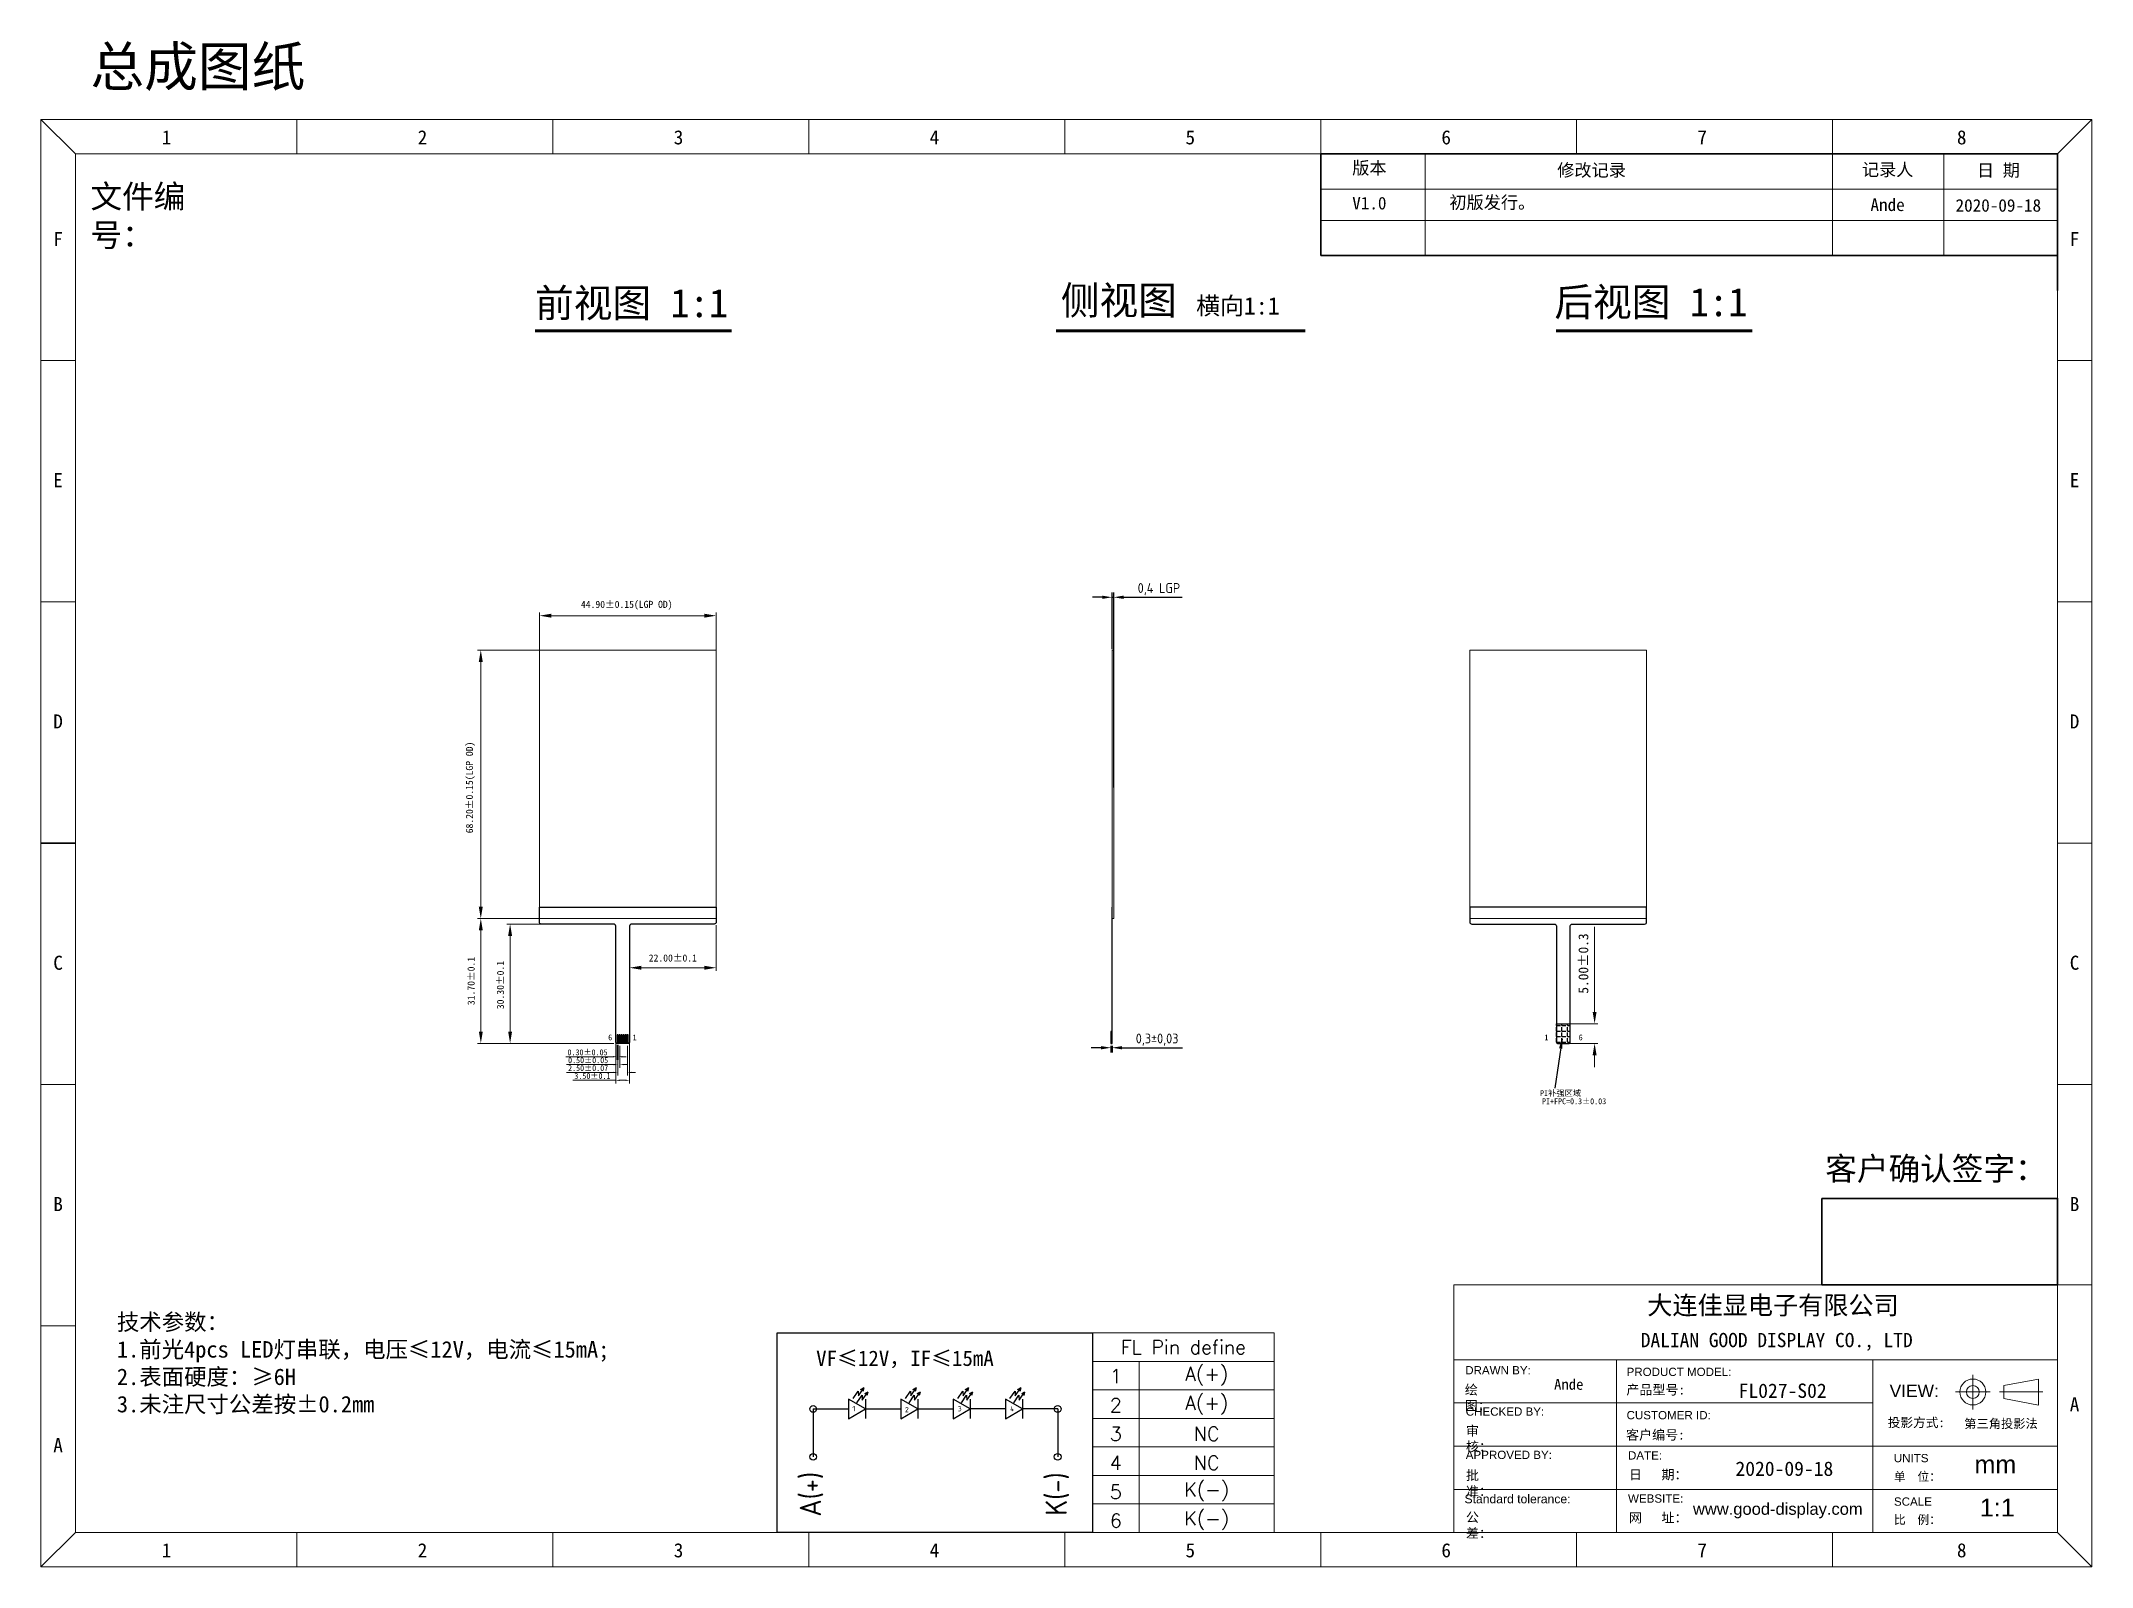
# Model space of a CAD drawing. Header units: millimetres. Extents: x 245 to 11863, y -5369 to 598.
# Drawn here: x 11342 to 11863, y -5369 to -4981 of the extents above; entities outside this region: 3.
import ezdxf
from ezdxf.enums import TextEntityAlignment as Align

# ---------------------------------------------------------------- set-up
doc = ezdxf.new("R2010")
doc.units = ezdxf.units.MM
for name, color, linetype, lineweight in [('1', 7, 'Continuous', 9), ('LG', 4, 'Continuous', 5), ('Sundenal', 4, 'Continuous', 20), ('文字', 2, 'Continuous', 20)]:
    doc.layers.add(name, color=color, linetype=linetype, lineweight=lineweight)
for name, color, linetype in [('COVERLENS', 2, 'Continuous'), ('DIM', 7, 'Continuous'), ('FPC', 5, 'Continuous'), ('SENSOR', 3, 'Continuous')]:
    doc.layers.add(name, color=color, linetype=linetype)
doc.styles.add('_txtstyle_1.50_0_0', font='simsun.ttc', dxfattribs={"height": 1.5})
doc.styles.get("Standard").update_dxf_attribs({"font": 'isocp2.shx', "bigfont": 'extfont2.shx'})
doc.styles.add('STYLE1', font='arial.ttf')
doc.styles.add('YW-RD', font='romans.shx', dxfattribs={"bigfont": 'chineset.shx'})
doc.styles.add('宋体', font='')
doc.styles.get('宋体').set_extended_font_data('SimSun')
doc.dimstyles.new('ISO-25', dxfattribs={"dimtxt": 2.5, "dimasz": 2.5, "dimexe": 1.25, "dimexo": 0.625, "dimtad": 1, "dimdec": 1, "dimtxsty": 'Standard', "dimcen": 2.5, "dimadec": 0, "dimazin": 0, "dimtfac": 1, "dimtdec": 1, "dimtmove": 0, "dimatfit": 3, "dimfxl": 1, "dimarcsym": 0})
doc.dimstyles.new('Sundenal$0', dxfattribs={"dimtxt": 6, "dimasz": 3, "dimexe": 0.8, "dimexo": 0.8, "dimgap": 0.2, "dimtad": 1, "dimzin": 1, "dimdsep": 46, "dimtxsty": '宋体', "dimcen": 2.5, "dimadec": 0, "dimazin": 0, "dimtfac": 1, "dimtofl": 0, "dimtmove": 0, "dimatfit": 3, "dimfxl": 0.8, "dimtolj": 1, "dimlwd": 13, "dimlwe": 13, "dimarcsym": 0})

# ---------------------------------------------------------------- blocks, each defined once
blk = doc.blocks.new('sundenal')
at = {"layer": 'Sundenal', "color": 4}
for p, q in [((-856.5, 786.5), (-856.5, 805.7)), ((-429.2, 786.5), (-429.2, 805.7))]:
    blk.add_line(p, q, dxfattribs=at)
at = {"layer": 'Sundenal', "color": 4, "lineweight": 30}
blk.add_line((-1122.2, 402.8), (-1141.4, 402.8), dxfattribs=at)
at = {"layer": 'Sundenal', "ltscale": 0.2}
blk.add_line((-19.2, 19.2), (0, 0), dxfattribs=at)
at = {"layer": 'Sundenal', "color": 4}
for points in [[(-1122.2, 786.5), (-1141.4, 805.7)], [(-999, 805.7), (-999, 786.5)], [(-714.1, 805.7), (-714.1, 786.5)], [(-571.7, 805.7), (-571.7, 786.5)], [(-286.8, 805.7), (-286.8, 786.5)], [(-144.4, 805.7), (-144.4, 786.5)], [(-19.2, 786.5), (0, 805.7)], [(-1141.4, 671.4), (-1122.2, 671.4)], [(-19.2, 671.4), (0, 671.4)], [(-1141.4, 537.1), (-1122.2, 537.1)], [(-19.2, 537.1), (0, 537.1)], [(-19.2, 402.8), (0, 402.8)], [(-1141.4, 268.6), (-1122.2, 268.6)], [(-19.2, 268.6), (0, 268.6)], [(-19.2, 157), (0, 157)], [(-1141.4, 134.3), (-1122.2, 134.3)], [(-19.2, 115.3), (-202.5, 115.3), (-355.2, 115.3)], [(-264.7, 115.3), (-264.7, 19.2)], [(-355.2, 91.3), (-202.5, 91.3), (-122, 91.3)], [(-19.2, 43.2), (-202.5, 43.2), (-355.2, 43.2)], [(-1122.2, 19.2), (-1141.4, 0)], [(-999, 19.2), (-999, 0)], [(-856.5, 19.2), (-856.5, 0)], [(-714.1, 19.2), (-714.1, 0)], [(-571.7, 19.2), (-571.7, 0)], [(-429.2, 19.2), (-429.2, 0)], [(-286.8, 19.2), (-286.8, 0)], [(-144.4, 19.2), (-144.4, 0)]]:
    blk.add_lwpolyline(points, dxfattribs=at)
blk.add_lwpolyline([(-1141.4, 0), (0, 0), (0, 805.7), (-1141.4, 805.7)], close=True, dxfattribs=at)
at = {"layer": 'Sundenal', "ltscale": 0.2}
for points in [[(-19.2, 786.5), (-1122.2, 786.5), (-1122.2, 19.2), (-19.2, 19.2)], [(-19.2, 157), (-355.2, 157), (-355.2, 19.2), (-19.2, 19.2)]]:
    blk.add_lwpolyline(points, close=True, dxfattribs=at)
at = {"layer": 'Sundenal', "color": 4, "ltscale": 0.5}
for points in [[(-122, 115.3), (-122, 43.2), (-122, 19.2)], [(-66.3, 87.7), (-66.3, 107)], [(-75.9, 97.4), (-56.7, 97.4)], [(-27.4, 97.4), (-51.4, 97.4)], [(-355.2, 67.3), (-202.5, 67.3), (-91.9, 67.3), (-19.2, 67.3)]]:
    blk.add_lwpolyline(points, dxfattribs=at)
blk.add_lwpolyline([(-29.8, 104.6), (-29.8, 90.1), (-49, 93.7), (-49, 101)], close=True, dxfattribs=at)
for radius in [7.21, 3.61]:
    blk.add_circle((-66.3, 97.4), radius, dxfattribs=at)
at = {"layer": 'Sundenal', "color": 4, "style": '宋体'}
for s, p in [('1', (-1071.5, 795.7)), ('2', (-929.1, 795.7)), ('3', (-786.6, 795.7)), ('4', (-644.2, 795.7)), ('5', (-501.8, 795.7)), ('6', (-359.4, 795.7)), ('7', (-216.9, 795.7)), ('8', (-72.5, 795.7)), ('F', (-1131.9, 739.1)), ('F', (-9.7, 739.1)), ('E', (-1131.9, 604.9)), ('E', (-9.7, 604.9)), ('D', (-1131.9, 470.6)), ('D', (-9.7, 470.6)), ('C', (-1131.9, 336.3)), ('C', (-9.7, 336.3)), ('B', (-1131.9, 202)), ('B', (-9.7, 202)), ('A', (-9.7, 90.5)), ('A', (-1131.9, 67.8)), ('1', (-1071.5, 9.3)), ('2', (-929.1, 9.3)), ('3', (-786.6, 9.3)), ('4', (-644.2, 9.3)), ('5', (-501.8, 9.3)), ('6', (-359.4, 9.3)), ('7', (-216.9, 9.3)), ('8', (-72.5, 9.3))]:
    blk.add_text(s, height=7.85, dxfattribs=at).set_placement(p, align=Align.MIDDLE_CENTER)
at = {"layer": 'Sundenal', "color": 4}
for s, height, style, p in [('DALIAN GOOD DISPLAY CO., LTD', 7.945, '宋体', (-251.1, 126.3)), ('PRODUCT MODEL:', 4.61, 'STYLE1', (-259, 108.6)), ('CHECKED BY:', 4.61, 'STYLE1', (-348.5, 86.5)), ('CUSTOMER ID:', 4.61, 'STYLE1', (-259, 84.5)), ('APPROVED BY:', 4.61, 'STYLE1', (-348.5, 62.4))]:
    blk.add_text(s, height=height, dxfattribs=dict(at, style=style)).set_placement(p, align=Align.MIDDLE_LEFT)
at = {"layer": 'Sundenal', "color": 4, "ltscale": 0.5, "style": 'STYLE1'}
for s, height, p in [('DRAWN BY:', 4.61, (-348.8, 109.5)), ('VIEW:', 6.91, (-112.6, 98))]:
    blk.add_text(s, height=height, dxfattribs=at).set_placement(p, align=Align.MIDDLE_LEFT)
at = {"layer": 'Sundenal', "color": 4, "style": 'STYLE1'}
for s, p in [('DATE:', (-258.2, 59.8)), ('WEBSITE:', (-258.2, 35.8))]:
    blk.add_text(s, height=4.61, dxfattribs=at).set_placement(p)
at = {"layer": 'Sundenal', "color": 4, "ltscale": 0.5, "style": 'STYLE1'}
for s, p in [('UNITS', (-110.3, 58.3)), ('SCALE', (-110.2, 34.1))]:
    blk.add_text(s, height=4.61, dxfattribs=at).set_placement(p)
at = {"layer": 'Sundenal', "color": 4, "attachment_point": 1}
for s, insert, char_height, width, style in [('大连佳显电子有限公司', (-247.5, 150.8), 10.26, 178.739, '宋体'), ('{\\fSimSun|b0|i0|c134|p54;产品型号:}', (-259.1, 101.3), 5.314, 36.723, 'STYLE1'), ('{\\fSimSun|b0|i0|c134|p54;客户编号:}', (-259.3, 76.2), 5.314, 34.416, 'STYLE1'), ('{\\fSimSun|b0|i0|c134|p54;日   期：}', (-257.7, 54.1), 5.314, 35.853, 'STYLE1'), ('{\\fArial|b0|i0|c0|p34;Standard tolerance: }', (-349.2, 40.3), 4.84, 61.068, 'STYLE1'), ('{\\fSimSun|b0|i0|c134|p54;网   址：}', (-257.7, 30.1), 5.314, 35.853, 'STYLE1')]:
    blk.add_mtext(s, dxfattribs=dict(at, insert=insert, char_height=char_height, width=width, style=style))
at = {"layer": 'Sundenal', "color": 4, "ltscale": 0.5, "attachment_point": 1, "style": 'STYLE1'}
for s, insert, char_height, width in [('{\\fSimSun|b0|i0|c134|p54;绘   图：}', (-349, 101.3), 5.314, 29.675), ('{\\fNSimSun|b0|i0|c134|p49;投影方式:}', (-113.7, 83), 5.178, 35.331), ('{\\fSimSun|b0|i0|c134|p54;审   核：}', (-348.4, 78.5), 5.314, 30.373), ('{\\fArial|b0|i0|c0|p32;mm}', (-65.4, 62.1), 10, 23.139), ('{\\fSimSun|b0|i0|c134|p54;批   准：}', (-348.4, 53.7), 5.314, 30.375), ('{\\fNSimSun|b0|i0|c134|p49;单  位：}', (-110.2, 52.7), 4.794, 26.422), ('1:1', (-62.4, 38.1), 10, 19.29), ('{\\fSimSun|b0|i0|c134|p54;公    差：  }', (-348.4, 30.3), 5.314, 34.087), ('{\\fNSimSun|b0|i0|c134|p49;比  例：}', (-110.2, 28.7), 4.794, 25.483)]:
    blk.add_mtext(s, dxfattribs=dict(at, insert=insert, char_height=char_height, width=width))
at = {"layer": 'Sundenal', "color": 4, "lineweight": 30, "insert": (-71.1, 82.3), "char_height": 5, "width": 45.19, "attachment_point": 1, "style": '宋体'}
blk.add_mtext('第三角投影法', dxfattribs=at)
blk = doc.blocks.new('*D4')
at = {"layer": 'Defpoints', "color": 0, "transparency": 16777216}
for p in [(11513.57, -5127.31), (11468.67, -5138.06), (11513.57, -5136.84)]:
    blk.add_point(p, dxfattribs=at)
at = {"layer": 'DIM', "color": 0, "lineweight": 13, "transparency": 16777216}
for p, q in [((11468.67, -5137.26), (11468.67, -5126.51)), ((11471.67, -5127.31), (11510.57, -5127.31)), ((11513.57, -5136.04), (11513.57, -5126.51))]:
    blk.add_line(p, q, dxfattribs=at)
at = {"layer": 'DIM', "color": 0, "transparency": 16777216}
for points in [[(11471.67, -5126.81), (11471.67, -5127.81), (11468.67, -5127.31)], [(11510.57, -5126.81), (11510.57, -5127.81), (11513.57, -5127.31)]]:
    blk.add_solid(points, dxfattribs=at)
at = {"layer": 'DIM', "color": 0, "lineweight": 30, "transparency": 16777216, "insert": (11490.86, -5124.67), "char_height": 3, "attachment_point": 5, "style": '宋体'}
blk.add_mtext('\\A1;{\\H0.6x;44.90±0.15(LGP OD)}', dxfattribs=at)
blk = doc.blocks.new('*D16')
at = {"layer": 'Defpoints', "color": 0, "transparency": 16777216}
for p in [(11453.79, -5136.04), (11469.35, -5136.04), (11470.28, -5204.24)]:
    blk.add_point(p, dxfattribs=at)
at = {"layer": 'DIM', "color": 0, "lineweight": 13, "transparency": 16777216}
for p, q in [((11468.55, -5136.04), (11452.99, -5136.04)), ((11453.79, -5201.24), (11453.79, -5139.04)), ((11469.48, -5204.24), (11452.99, -5204.24))]:
    blk.add_line(p, q, dxfattribs=at)
at = {"layer": 'DIM', "color": 0, "transparency": 16777216}
for points in [[(11453.29, -5139.04), (11454.29, -5139.04), (11453.79, -5136.04)], [(11453.29, -5201.24), (11454.29, -5201.24), (11453.79, -5204.24)]]:
    blk.add_solid(points, dxfattribs=at)
at = {"layer": 'DIM', "color": 0, "lineweight": 30, "transparency": 16777216, "insert": (11451.15, -5170.94), "char_height": 3, "attachment_point": 5, "rotation": 90, "style": '宋体'}
blk.add_mtext('\\A1;{\\H0.6x;68.20±0.15(LGP OD)}', dxfattribs=at)
blk = doc.blocks.new('*D22')
at = {"layer": 'Defpoints', "color": 0, "ltscale": 0.2, "transparency": 16777216}
for p in [(11614.53, -5122.63), (11614.13, -5136.42), (11614.53, -5171.6)]:
    blk.add_point(p, dxfattribs=at)
at = {"layer": 'DIM', "color": 0, "lineweight": -2, "ltscale": 0.2, "transparency": 16777216}
for p, q in [((11611.63, -5122.63), (11609.13, -5122.63)), ((11614.13, -5135.79), (11614.13, -5121.38)), ((11614.13, -5122.63), (11614.53, -5122.63)), ((11614.53, -5170.98), (11614.53, -5121.38)), ((11617.03, -5122.63), (11631.95, -5122.63))]:
    blk.add_line(p, q, dxfattribs=at)
at = {"layer": 'DIM', "color": 0, "ltscale": 0.2, "transparency": 16777216}
for points in [[(11611.63, -5122.22), (11611.63, -5123.05), (11614.13, -5122.63)], [(11617.03, -5122.22), (11617.03, -5123.05), (11614.53, -5122.63)]]:
    blk.add_solid(points, dxfattribs=at)
at = {"layer": 'DIM', "color": 0, "ltscale": 0.2, "transparency": 16777216, "insert": (11626.02, -5120.57), "char_height": 2.5, "attachment_point": 5}
blk.add_mtext('0,4{\\Fisocp2,extfont2|c134; LGP}', dxfattribs=at)
blk = doc.blocks.new('*D25')
at = {"layer": 'Defpoints', "color": 0, "transparency": 16777216}
for p in [(11488.07, -5234.51), (11491.57, -5234.51), (11488.07, -5245.32)]:
    blk.add_point(p, dxfattribs=at)
at = {"layer": 'DIM', "color": 0, "lineweight": 13, "transparency": 16777216}
for p, q in [((11488.07, -5235.31), (11488.07, -5246.12)), ((11491.57, -5235.31), (11491.57, -5246.12))]:
    blk.add_line(p, q, dxfattribs=at)
at = {"layer": 'DIM', "color": 0, "lineweight": 18, "transparency": 16777216}
for p, q in [((11488.07, -5245.32), (11477.21, -5245.32)), ((11490.57, -5245.32), (11489.07, -5245.32))]:
    blk.add_line(p, q, dxfattribs=at)
at = {"layer": 'DIM', "color": 0, "transparency": 16777216}
for points in [[(11489.07, -5245.16), (11489.07, -5245.49), (11488.07, -5245.32)], [(11490.57, -5245.16), (11490.57, -5245.49), (11491.57, -5245.32)]]:
    blk.add_solid(points, dxfattribs=at)
at = {"layer": 'DIM', "color": 0, "lineweight": 30, "transparency": 16777216, "insert": (11482.14, -5244.22), "char_height": 1.5, "attachment_point": 5, "style": '宋体'}
blk.add_mtext('\\A1;3.50±0.1', dxfattribs=at)
blk = doc.blocks.new('*D26')
at = {"layer": 'Defpoints', "color": 0, "transparency": 16777216}
for p in [(11488.57, -5235.74), (11491.07, -5235.74), (11488.57, -5243.32)]:
    blk.add_point(p, dxfattribs=at)
at = {"layer": 'DIM', "color": 0, "lineweight": 13, "transparency": 16777216}
for p, q in [((11488.57, -5236.54), (11488.57, -5244.12)), ((11491.07, -5236.54), (11491.07, -5244.12))]:
    blk.add_line(p, q, dxfattribs=at)
at = {"layer": 'DIM', "color": 0, "lineweight": 18, "transparency": 16777216}
for p, q in [((11487.57, -5243.32), (11475.54, -5243.32)), ((11492.07, -5243.32), (11493.07, -5243.32))]:
    blk.add_line(p, q, dxfattribs=at)
at = {"layer": 'DIM', "color": 0, "transparency": 16777216}
for points in [[(11487.57, -5243.16), (11487.57, -5243.49), (11488.57, -5243.32)], [(11492.07, -5243.16), (11492.07, -5243.49), (11491.07, -5243.32)]]:
    blk.add_solid(points, dxfattribs=at)
at = {"layer": 'DIM', "color": 0, "lineweight": 30, "transparency": 16777216, "insert": (11481.06, -5242.22), "char_height": 1.5, "attachment_point": 5, "style": '宋体'}
blk.add_mtext('\\A1;2.50±0.07', dxfattribs=at)
blk = doc.blocks.new('*D27')
at = {"layer": 'Defpoints', "color": 0, "transparency": 16777216}
for p in [(11488.57, -5235.74), (11489.07, -5235.74), (11488.57, -5241.32)]:
    blk.add_point(p, dxfattribs=at)
at = {"layer": 'DIM', "color": 0, "lineweight": 13, "transparency": 16777216}
for p, q in [((11488.57, -5236.54), (11488.57, -5242.12)), ((11489.07, -5236.54), (11489.07, -5242.12))]:
    blk.add_line(p, q, dxfattribs=at)
at = {"layer": 'DIM', "color": 0, "lineweight": 18, "transparency": 16777216}
for p, q in [((11487.57, -5241.32), (11475.54, -5241.32)), ((11490.07, -5241.32), (11491.07, -5241.32))]:
    blk.add_line(p, q, dxfattribs=at)
at = {"layer": 'DIM', "color": 0, "transparency": 16777216}
for points in [[(11487.57, -5241.16), (11487.57, -5241.49), (11488.57, -5241.32)], [(11490.07, -5241.16), (11490.07, -5241.49), (11489.07, -5241.32)]]:
    blk.add_solid(points, dxfattribs=at)
at = {"layer": 'DIM', "color": 0, "lineweight": 30, "transparency": 16777216, "insert": (11481.06, -5240.22), "char_height": 1.5, "attachment_point": 5, "style": '宋体'}
blk.add_mtext('\\A1;0.50±0.05', dxfattribs=at)
blk = doc.blocks.new('*D28')
at = {"layer": 'Defpoints', "color": 0, "transparency": 16777216}
for p in [(11488.42, -5235.49), (11488.42, -5239.32), (11488.72, -5235.49)]:
    blk.add_point(p, dxfattribs=at)
at = {"layer": 'DIM', "color": 0, "lineweight": 18, "transparency": 16777216}
for p, q in [((11487.42, -5239.32), (11475.39, -5239.32)), ((11489.72, -5239.32), (11490.72, -5239.32))]:
    blk.add_line(p, q, dxfattribs=at)
at = {"layer": 'DIM', "color": 0, "lineweight": 13, "transparency": 16777216}
for p, q in [((11488.42, -5236.29), (11488.42, -5240.12)), ((11488.72, -5236.29), (11488.72, -5240.12))]:
    blk.add_line(p, q, dxfattribs=at)
at = {"layer": 'DIM', "color": 0, "transparency": 16777216}
for points in [[(11487.42, -5239.16), (11487.42, -5239.49), (11488.42, -5239.32)], [(11489.72, -5239.16), (11489.72, -5239.49), (11488.72, -5239.32)]]:
    blk.add_solid(points, dxfattribs=at)
at = {"layer": 'DIM', "color": 0, "lineweight": 30, "transparency": 16777216, "insert": (11480.91, -5238.22), "char_height": 1.5, "attachment_point": 5, "style": '宋体'}
blk.add_mtext('\\A1;0.30±0.05', dxfattribs=at)
blk = doc.blocks.new('*D29')
at = {"layer": 'Defpoints', "color": 0, "transparency": 16777216}
for p in [(11728.72, -5230.94), (11736.67, -5230.94), (11728.72, -5235.94)]:
    blk.add_point(p, dxfattribs=at)
at = {"layer": 'DIM', "color": 0, "lineweight": 13, "transparency": 16777216}
for p, q in [((11736.67, -5227.94), (11736.67, -5206.37)), ((11729.52, -5230.94), (11737.47, -5230.94)), ((11729.52, -5235.94), (11737.47, -5235.94)), ((11736.67, -5238.94), (11736.67, -5241.94))]:
    blk.add_line(p, q, dxfattribs=at)
at = {"layer": 'DIM', "color": 0, "transparency": 16777216}
for points in [[(11736.17, -5227.94), (11737.17, -5227.94), (11736.67, -5230.94)], [(11736.17, -5238.94), (11737.17, -5238.94), (11736.67, -5235.94)]]:
    blk.add_solid(points, dxfattribs=at)
at = {"layer": 'DIM', "color": 0, "lineweight": 30, "transparency": 16777216, "insert": (11733.83, -5215.66), "char_height": 2.5, "attachment_point": 5, "rotation": 90, "style": '宋体'}
blk.add_mtext('\\A1;5.00±0.3', dxfattribs=at)
blk = doc.blocks.new('*D30')
at = {"color": 0, "lineweight": -2, "transparency": 16777216}
for p, q in [((11611.33, -5237.04), (11608.83, -5237.04)), ((11613.83, -5236.57), (11613.83, -5238.29)), ((11613.83, -5237.04), (11614.13, -5237.04)), ((11614.13, -5236.57), (11614.13, -5238.29)), ((11616.63, -5237.04), (11631.98, -5237.04))]:
    blk.add_line(p, q, dxfattribs=at)
at = {"color": 0, "transparency": 16777216}
for points in [[(11611.33, -5236.63), (11611.33, -5237.46), (11613.83, -5237.04)], [(11616.63, -5236.63), (11616.63, -5237.46), (11614.13, -5237.04)]]:
    blk.add_solid(points, dxfattribs=at)
at = {"layer": 'Defpoints', "color": 0, "transparency": 16777216}
for p in [(11613.83, -5235.94), (11614.13, -5235.94), (11614.13, -5237.04)]:
    blk.add_point(p, dxfattribs=at)
at = {"color": 0, "lineweight": 30, "transparency": 16777216, "insert": (11625.55, -5234.98), "char_height": 2.5, "attachment_point": 5}
blk.add_mtext('0,3±0,03', dxfattribs=at)
blk = doc.blocks.new('*D31')
at = {"color": 0, "lineweight": 13, "transparency": 16777216}
for p, q in [((11486.77, -5205.64), (11460.44, -5205.64)), ((11461.24, -5232.94), (11461.24, -5208.64)), ((11487.57, -5235.94), (11460.44, -5235.94))]:
    blk.add_line(p, q, dxfattribs=at)
at = {"color": 0, "transparency": 16777216}
for points in [[(11460.74, -5208.64), (11461.74, -5208.64), (11461.24, -5205.64)], [(11460.74, -5232.94), (11461.74, -5232.94), (11461.24, -5235.94)]]:
    blk.add_solid(points, dxfattribs=at)
at = {"layer": 'Defpoints', "color": 0, "transparency": 16777216}
for p in [(11461.24, -5205.64), (11487.57, -5205.64), (11488.37, -5235.94)]:
    blk.add_point(p, dxfattribs=at)
at = {"color": 0, "lineweight": 30, "transparency": 16777216, "insert": (11458.78, -5221.12), "char_height": 1.8, "attachment_point": 5, "rotation": 90, "style": '宋体'}
blk.add_mtext('\\A1;30.30±0.1', dxfattribs=at)
blk = doc.blocks.new('*D32')
at = {"color": 0, "lineweight": 13, "transparency": 16777216}
for p, q in [((11467.87, -5204.24), (11453, -5204.24)), ((11453.8, -5207.24), (11453.8, -5232.94)), ((11487.57, -5235.94), (11453, -5235.94))]:
    blk.add_line(p, q, dxfattribs=at)
at = {"color": 0, "transparency": 16777216}
for points in [[(11453.3, -5207.24), (11454.3, -5207.24), (11453.8, -5204.24)], [(11453.3, -5232.94), (11454.3, -5232.94), (11453.8, -5235.94)]]:
    blk.add_solid(points, dxfattribs=at)
at = {"layer": 'Defpoints', "color": 0, "transparency": 16777216}
for p in [(11468.67, -5204.24), (11453.8, -5235.94), (11488.37, -5235.94)]:
    blk.add_point(p, dxfattribs=at)
at = {"color": 0, "lineweight": 30, "transparency": 16777216, "insert": (11451.34, -5220.09), "char_height": 1.8, "attachment_point": 5, "rotation": 90, "style": '宋体'}
blk.add_mtext('\\A1;31.70±0.1', dxfattribs=at)
blk = doc.blocks.new('*D33')
at = {"color": 0, "lineweight": 13, "transparency": 16777216}
for p, q in [((11491.57, -5206.94), (11491.57, -5217.53)), ((11513.57, -5205.94), (11513.57, -5217.53)), ((11494.57, -5216.73), (11510.57, -5216.73))]:
    blk.add_line(p, q, dxfattribs=at)
at = {"color": 0, "transparency": 16777216}
for points in [[(11494.57, -5216.23), (11494.57, -5217.23), (11491.57, -5216.73)], [(11510.57, -5216.23), (11510.57, -5217.23), (11513.57, -5216.73)]]:
    blk.add_solid(points, dxfattribs=at)
at = {"layer": 'Defpoints', "color": 0, "transparency": 16777216}
for p in [(11491.57, -5206.14), (11513.57, -5205.14), (11513.57, -5216.73)]:
    blk.add_point(p, dxfattribs=at)
at = {"color": 0, "lineweight": 30, "transparency": 16777216, "insert": (11502.57, -5214.27), "char_height": 1.8, "attachment_point": 5, "style": '宋体'}
blk.add_mtext('\\A1;22.00±0.1', dxfattribs=at)

msp = doc.modelspace()

# ---------------------------------------------------------------- hatches: boundary and pattern name
at = {"layer": 'FPC', "ltscale": 0.2}
h = msp.add_hatch(dxfattribs=at)
h.set_pattern_fill('ANGLE', color=256, scale=0.2, style=0)
h.set_pattern_definition([(0, (-17.597, -453.6695), (0, 1.397), [1.016, -0.381]), (90, (-17.597, -453.6695), (-1.397, 9e-17), [1.016, -0.381])])
h.paths.add_polyline_path([(11727.273, -5235.942), (11730.173, -5235.942, 0.4142136), (11730.473, -5235.642), (11730.473, -5230.942), (11726.973, -5230.942), (11726.973, -5235.642, 0.4142136)])

# ---------------------------------------------------------------- linework, layer by layer
for p, q in [((11548.351, -5326.131), (11549.635, -5324.234)), ((11548.351, -5326.131), (11549.635, -5324.234)), ((11549.334, -5327.219), (11550.618, -5325.322)), ((11549.334, -5327.219), (11550.618, -5325.322)), ((11549.635, -5324.234), (11549.701, -5325.473)), ((11549.635, -5324.234), (11549.701, -5325.473)), ((11549.701, -5325.473), (11551.092, -5323.419)), ((11549.701, -5325.473), (11551.092, -5323.419)), ((11551.092, -5323.419), (11550.17, -5323.954)), ((11551.092, -5323.419), (11550.17, -5323.954)), ((11550.618, -5325.322), (11550.684, -5326.561)), ((11550.618, -5325.322), (11550.684, -5326.561)), ((11550.684, -5326.561), (11552.074, -5324.507)), ((11550.684, -5326.561), (11552.074, -5324.507)), ((11551.092, -5323.419), (11550.842, -5324.374)), ((11551.092, -5323.419), (11550.842, -5324.374)), ((11552.074, -5324.507), (11551.245, -5324.989)), ((11552.074, -5324.507), (11551.245, -5324.989)), ((11551.496, -5326.334), (11551.496, -5331.257)), ((11551.496, -5326.334), (11551.496, -5331.257)), ((11552.074, -5324.507), (11551.85, -5325.366)), ((11552.074, -5324.507), (11551.85, -5325.366)), ((11561.631, -5326.131), (11562.915, -5324.234)), ((11561.631, -5326.131), (11562.915, -5324.234)), ((11562.614, -5327.219), (11563.898, -5325.322)), ((11562.614, -5327.219), (11563.898, -5325.322)), ((11562.915, -5324.234), (11562.981, -5325.473)), ((11562.915, -5324.234), (11562.981, -5325.473)), ((11562.981, -5325.473), (11564.372, -5323.419)), ((11562.981, -5325.473), (11564.372, -5323.419)), ((11564.372, -5323.419), (11563.45, -5323.954)), ((11564.372, -5323.419), (11563.45, -5323.954)), ((11563.898, -5325.322), (11563.964, -5326.561)), ((11563.898, -5325.322), (11563.964, -5326.561)), ((11563.964, -5326.561), (11565.355, -5324.507)), ((11563.964, -5326.561), (11565.355, -5324.507)), ((11564.372, -5323.419), (11564.122, -5324.374)), ((11564.372, -5323.419), (11564.122, -5324.374)), ((11565.355, -5324.507), (11564.525, -5324.989)), ((11565.355, -5324.507), (11564.525, -5324.989)), ((11564.776, -5326.334), (11564.776, -5331.257)), ((11564.776, -5326.334), (11564.776, -5331.257)), ((11565.355, -5324.507), (11565.13, -5325.366)), ((11565.355, -5324.507), (11565.13, -5325.366)), ((11574.911, -5326.131), (11576.196, -5324.234)), ((11574.911, -5326.131), (11576.196, -5324.234)), ((11575.894, -5327.219), (11577.179, -5325.322)), ((11575.894, -5327.219), (11577.179, -5325.322)), ((11576.196, -5324.234), (11576.261, -5325.473)), ((11576.196, -5324.234), (11576.261, -5325.473)), ((11576.261, -5325.473), (11577.652, -5323.419)), ((11576.261, -5325.473), (11577.652, -5323.419)), ((11577.652, -5323.419), (11576.73, -5323.954)), ((11577.652, -5323.419), (11576.73, -5323.954)), ((11577.179, -5325.322), (11577.244, -5326.561)), ((11577.179, -5325.322), (11577.244, -5326.561)), ((11577.244, -5326.561), (11578.635, -5324.507)), ((11577.244, -5326.561), (11578.635, -5324.507)), ((11577.652, -5323.419), (11577.402, -5324.374)), ((11577.652, -5323.419), (11577.402, -5324.374)), ((11578.635, -5324.507), (11577.805, -5324.989)), ((11578.635, -5324.507), (11577.805, -5324.989)), ((11578.057, -5326.334), (11578.057, -5331.257)), ((11578.057, -5326.334), (11578.057, -5331.257)), ((11578.635, -5324.507), (11578.41, -5325.366)), ((11578.635, -5324.507), (11578.41, -5325.366)), ((11588.192, -5326.131), (11589.476, -5324.234)), ((11588.192, -5326.131), (11589.476, -5324.234)), ((11589.175, -5327.219), (11590.459, -5325.322)), ((11589.175, -5327.219), (11590.459, -5325.322)), ((11589.476, -5324.234), (11589.542, -5325.473)), ((11589.476, -5324.234), (11589.542, -5325.473)), ((11589.542, -5325.473), (11590.933, -5323.419)), ((11589.542, -5325.473), (11590.933, -5323.419)), ((11590.933, -5323.419), (11590.011, -5323.954)), ((11590.933, -5323.419), (11590.011, -5323.954)), ((11590.459, -5325.322), (11590.525, -5326.561)), ((11590.459, -5325.322), (11590.525, -5326.561)), ((11590.525, -5326.561), (11591.915, -5324.507)), ((11590.525, -5326.561), (11591.915, -5324.507)), ((11590.933, -5323.419), (11590.683, -5324.374)), ((11590.933, -5323.419), (11590.683, -5324.374)), ((11591.915, -5324.507), (11591.086, -5324.989)), ((11591.915, -5324.507), (11591.086, -5324.989)), ((11591.337, -5326.334), (11591.337, -5331.257)), ((11591.337, -5326.334), (11591.337, -5331.257)), ((11591.915, -5324.507), (11591.691, -5325.366)), ((11591.915, -5324.507), (11591.691, -5325.366)), ((11538.222, -5328.798), (11547.183, -5328.798)), ((11538.222, -5328.798), (11538.222, -5340.967)), ((11551.502, -5328.798), (11560.463, -5328.798)), ((11564.782, -5328.798), (11573.744, -5328.798)), ((11587.024, -5328.798), (11578.063, -5328.798)), ((11600.304, -5328.798), (11591.343, -5328.798)), ((11600.304, -5328.798), (11600.304, -5340.967))]:
    msp.add_line(p, q)
for points in [[(11551.502, -5328.798), (11547.183, -5326.305), (11547.183, -5331.292)], [(11551.502, -5328.798), (11547.183, -5326.305), (11547.183, -5331.292)], [(11564.782, -5328.798), (11560.463, -5326.305), (11560.463, -5331.292)], [(11564.782, -5328.798), (11560.463, -5326.305), (11560.463, -5331.292)], [(11578.063, -5328.798), (11573.744, -5326.305), (11573.744, -5331.292)], [(11578.063, -5328.798), (11573.744, -5326.305), (11573.744, -5331.292)], [(11591.343, -5328.798), (11587.024, -5326.305), (11587.024, -5331.292)], [(11591.343, -5328.798), (11587.024, -5326.305), (11587.024, -5331.292)]]:
    msp.add_lwpolyline(points, close=True)
for centre in [(11538.222, -5328.798), (11600.304, -5328.798), (11538.222, -5340.967), (11600.304, -5340.967)]:
    msp.add_circle(centre, 0.85)
at = {"layer": '1', "color": 1}
for p, q in [((11620.98, -5323.95), (11620.98, -5316.705)), ((11620.98, -5331.195), (11620.98, -5323.95)), ((11620.98, -5338.44), (11620.98, -5331.195)), ((11620.98, -5345.685), (11620.98, -5338.44)), ((11620.98, -5352.93), (11620.98, -5345.685)), ((11620.98, -5360.175), (11620.98, -5352.93))]:
    msp.add_line(p, q, dxfattribs=at)
for points in [[(11609.153, -5309.46), (11609.153, -5316.705), (11655.31, -5316.705), (11655.31, -5309.46)], [(11609.153, -5316.705), (11609.153, -5323.95), (11655.31, -5323.95), (11655.31, -5316.705)], [(11609.153, -5323.95), (11609.153, -5331.195), (11655.31, -5331.195), (11655.31, -5323.95)], [(11609.153, -5331.195), (11609.153, -5338.44), (11655.31, -5338.44), (11655.31, -5331.195)], [(11609.153, -5338.44), (11609.153, -5345.685), (11655.31, -5345.685), (11655.31, -5338.44)], [(11609.153, -5345.685), (11609.153, -5352.93), (11655.31, -5352.93), (11655.31, -5345.685)], [(11609.153, -5352.93), (11609.153, -5360.175), (11655.31, -5360.175), (11655.31, -5352.93)]]:
    msp.add_lwpolyline(points, close=True, dxfattribs=at)
at = {"layer": 'COVERLENS', "color": 0, "ltscale": 0.2}
msp.add_lwpolyline([(11529.034, -5309.46), (11609.153, -5309.46), (11609.153, -5360.175), (11529.034, -5360.175)], close=True, dxfattribs=at)
at = {"layer": 'DIM', "lineweight": 30, "ltscale": 0.2, "const_width": 0.72}
for points in [[(11467.582, -5054.952), (11517.518, -5054.952)], [(11599.854, -5054.952), (11663.181, -5054.952)], [(11726.868, -5054.952), (11776.756, -5054.952)]]:
    msp.add_lwpolyline(points, dxfattribs=at)
at = {"layer": 'FPC', "ltscale": 0.2}
for points in [[(11488.072, -5206.142, 0.4142136), (11487.572, -5205.642), (11469.172, -5205.642, -0.4142136), (11468.672, -5205.142), (11468.672, -5201.342), (11513.572, -5201.342), (11513.572, -5205.142, -0.4142136), (11513.072, -5205.642), (11492.072, -5205.642, 0.4142136), (11491.572, -5206.142), (11491.572, -5235.642, -0.4142136), (11491.272, -5235.942), (11488.372, -5235.942, -0.4142136), (11488.072, -5235.642)], [(11730.473, -5206.142, -0.4142136), (11730.973, -5205.642), (11749.373, -5205.642, 0.4142136), (11749.873, -5205.142), (11749.873, -5201.342), (11704.973, -5201.342), (11704.973, -5205.142, 0.4142136), (11705.473, -5205.642), (11726.473, -5205.642, -0.4142136), (11726.973, -5206.142), (11726.973, -5235.642, 0.4142136), (11727.273, -5235.942), (11730.173, -5235.942, 0.4142136), (11730.473, -5235.642)]]:
    msp.add_lwpolyline(points, format="xyb", close=True, dxfattribs=at)
for points in [[(11614.126, -5201.342), (11614.026, -5201.342), (11614.026, -5235.942), (11614.126, -5235.942)], [(11488.422, -5235.742), (11488.722, -5235.742), (11488.722, -5233.742), (11488.422, -5233.742)], [(11488.922, -5235.742), (11489.222, -5235.742), (11489.222, -5233.742), (11488.922, -5233.742)], [(11489.422, -5235.742), (11489.722, -5235.742), (11489.722, -5233.742), (11489.422, -5233.742)], [(11489.922, -5235.742), (11490.222, -5235.742), (11490.222, -5233.742), (11489.922, -5233.742)], [(11490.422, -5235.742), (11490.722, -5235.742), (11490.722, -5233.742), (11490.422, -5233.742)], [(11490.922, -5235.742), (11491.222, -5235.742), (11491.222, -5233.742), (11490.922, -5233.742)], [(11614.026, -5232.942), (11613.826, -5232.942), (11613.826, -5235.942), (11614.026, -5235.942)]]:
    msp.add_lwpolyline(points, close=True, dxfattribs=at)
msp.add_lwpolyline([(11726.973, -5230.942), (11730.473, -5230.942)], dxfattribs=at)
at = {"layer": 'LG', "ltscale": 0.2}
for points in [[(11513.574, -5204.242), (11513.574, -5136.042), (11468.674, -5136.042), (11468.674, -5204.242)], [(11614.126, -5204.242), (11614.526, -5204.242), (11614.526, -5136.042), (11614.126, -5136.042)], [(11749.873, -5204.242), (11749.873, -5136.042), (11704.973, -5136.042), (11704.973, -5204.242)]]:
    msp.add_lwpolyline(points, close=True, dxfattribs=at)
at = {"layer": '文字', "lineweight": 30}
for p, q in [((11854.227, -5010.019), (11667.095, -5010.019)), ((11667.095, -5010.019), (11667.095, -5035.845)), ((11854.227, -5044.725), (11854.227, -5010.019)), ((11667.095, -5035.845), (11854.227, -5035.845))]:
    msp.add_line(p, q, dxfattribs=at)
at = {"layer": '文字'}
for points in [[(11693.656, -5035.845), (11693.656, -5009.963)], [(11797.079, -5035.845), (11797.079, -5010.019)], [(11825.361, -5035.845), (11825.361, -5010.019)], [(11667.095, -5018.955), (11854.227, -5018.955)], [(11667.095, -5026.966), (11854.227, -5026.966)], [(11667.095, -5035.845), (11854.227, -5035.845)]]:
    msp.add_lwpolyline(points, dxfattribs=at)
at = {"layer": '文字', "color": 0, "lineweight": 30}
msp.add_lwpolyline([(11794.395, -5275.325), (11854.227, -5275.325), (11854.227, -5297.263), (11794.395, -5297.263)], close=True, dxfattribs=at)

# ---------------------------------------------------------------- block references
at = {"layer": 'Sundenal', "xscale": 0.4563516672010337, "yscale": 0.4563516672010337, "zscale": 0.4563516671999997}
msp.add_blockref('sundenal', (11862.981, -5368.929), dxfattribs=at)

# ---------------------------------------------------------------- texts
for s, width, p, p2 in [('1', 2.09315, (11548.094, -5329.369), (11549.045, -5329.369)), ('2', 1.200872, (11561.528, -5329.62), (11562.479, -5329.62)), ('3', 1.238715, (11574.971, -5329.374), (11575.923, -5329.374)), ('4', 1.127081, (11588.252, -5329.374), (11589.203, -5329.374))]:
    msp.add_text(s, height=1.299, dxfattribs=dict(width=width)).set_placement(p, p2, align=Align.FIT)
for s, p in [('A(+)', (11540.222, -5356.136)), ('K(-)', (11602.652, -5355.899))]:
    msp.add_text(s, height=5.4332, rotation=90).set_placement(p)
at = {"insert": (245.141, 598.259), "char_height": 3, "attachment_point": 1}
msp.add_mtext('\\A1;', dxfattribs=at)
at = {"color": 3, "insert": (2441.431, -1482.882), "char_height": 5, "attachment_point": 1}
msp.add_mtext('\\A1;', dxfattribs=at)
at = {"color": 1, "insert": (2324.691, -1529.782), "char_height": 5, "attachment_point": 9}
msp.add_mtext('\\A1;', dxfattribs=at)
at = {"layer": '1', "attachment_point": 5, "style": 'YW-RD'}
for s, insert, char_height, width in [('{\\Fromans,chineset|c134;FL} Pin define', (11632.231, -5313.13), 3.54819, 46.15704), ('{\\Fromans,chineset|c134;A(+)}', (11638.145, -5320.469), 3.54819, 34.32975), ('1', (11615.067, -5320.469), 3.548, 11.8273), ('1', (11615.067, -5320.469), 3.548, 11.8273), ('2', (11615.067, -5327.808), 3.548, 11.8273), ('{\\Fromans,chineset|c134;A(+)}', (11638.145, -5327.808), 3.54819, 34.32975), ('3', (11615.067, -5335.147), 3.548, 11.8273), ('{\\Fromans,chineset|c134;NC}', (11638.145, -5335.147), 3.54819, 34.32975), ('4', (11615.067, -5342.486), 3.548, 11.8273), ('{\\Fromans,chineset|c134;NC}', (11638.145, -5342.486), 3.54819, 34.32975), ('5', (11615.067, -5349.825), 3.548, 11.8273), ('{\\Fromans,chineset|c134;K(-)}', (11638.145, -5349.825), 3.54819, 34.32975), ('{\\Fromans,chineset|c134;K(-)}', (11638.145, -5357.164), 3.54819, 34.32975), ('6', (11615.067, -5357.164), 3.548, 11.8273)]:
    msp.add_mtext(s, dxfattribs=dict(at, insert=insert, char_height=char_height, width=width))
at = {"layer": 'DIM', "lineweight": 30, "ltscale": 0.2, "attachment_point": 1, "style": '宋体'}
for s, insert, char_height, width in [('前视图 1:1', (11467.577, -5044.29), 7.2001, 49.9405), ('侧视图 {\\H0.6177x;横向1:1}', (11601.107, -5043.624), 7.20014, 62.07402), ('后视图 1:1', (11726.45, -5044.037), 7.2001, 50.30563)]:
    msp.add_mtext(s, dxfattribs=dict(at, insert=insert, char_height=char_height, width=width))
at = {"layer": 'DIM', "lineweight": 30, "style": '宋体'}
for s, insert, char_height, width, attachment_point in [('6 ', (11486.659, -5233.67), 1.5, 12.81814, 2), ('1 ', (11492.874, -5233.67), 1.5, 12.81814, 2), ('1 ', (11724.424, -5233.67), 1.5, 12.81814, 2), ('6 ', (11733.14, -5233.67), 1.5, 12.81814, 2), ('{\\fSimSun|b0|i0|c134|p2;PI补强区域}', (11733.238, -5247.825), 1.5, 17.6255, 3), ('PI+FPC=0.3%%P0.03', (11739.614, -5249.887), 1.5, 17.6255, 3), ('{\\C7;VF≤12V，IF≤15mA}', (11584.075, -5313.963), 3.9, 139.56945, 3)]:
    msp.add_mtext(s, dxfattribs=dict(at, insert=insert, char_height=char_height, width=width, attachment_point=attachment_point))
at = {"layer": 'Sundenal', "color": 4, "true_color": 0x00ffff, "insert": (11783.191, -5352.676), "char_height": 3, "width": 15.27587, "attachment_point": 2, "style": '_txtstyle_1.50_0_0'}
msp.add_mtext('{\\fArial|b0|i0|c0|p34;www.good-display.com}', dxfattribs=at)
at = {"layer": '文字', "color": 0, "style": '宋体'}
for s, insert, char_height, width, attachment_point in [('总成图纸', (11354.666, -4982.819), 10, 115.04276, 1), ('文件编号：', (11354.666, -5017.879), 5.89, 37.59813, 1), ('客户确认签字：', (11823.358, -5271.397), 5.89, 63.80571, 8)]:
    msp.add_mtext(s, dxfattribs=dict(at, insert=insert, char_height=char_height, width=width, attachment_point=attachment_point))
at = {"layer": '文字', "style": '宋体'}
for s, insert, char_height, width, attachment_point in [('版本', (11675.111, -5011.988), 3.1945, 10.35769, 1), ('修改记录', (11727.175, -5012.543), 3.1945, 20.49321, 1), ('记录人', (11811.082, -5012.405), 3.1945, 15.47658, 2), ('日 期', (11839.2, -5012.565), 3.1945, 14.11534, 2), ('V1.0', (11675.111, -5020.924), 3.1945, 10.35769, 1), ('初版发行。', (11699.79, -5020.742), 3.1945, 92.74519, 1), ('Ande', (11811.071, -5021.341), 3.1945, 15.47658, 2), ('2020-09-18', (11839.2, -5021.501), 3.1945, 24.93443, 2), ('FL027-S02', (11784.423, -5324.188), 3.6508, 31.94462, 5), ('2020-09-18', (11784.858, -5343.991), 3.6508, 31.94462, 5)]:
    msp.add_mtext(s, dxfattribs=dict(at, insert=insert, char_height=char_height, width=width, attachment_point=attachment_point))
at = {"layer": '文字', "color": 7, "insert": (11361.378, -5304.614), "char_height": 4.17275, "width": 198.47582, "attachment_point": 1, "style": '宋体'}
msp.add_mtext('{\\fSimSun|b0|i0|c134|p54;技术参数}：\\P1.前光4pcs LED灯串联，电压≤12V，电流≤15mA;\\P2.表面硬度：≥6H\\P3.未注尺寸公差按±0.2mm', dxfattribs=at)
at = {"layer": '文字', "ltscale": 0.5, "insert": (11730.096, -5321.179), "char_height": 2.73811, "width": 13.69055, "attachment_point": 2, "style": '宋体'}
msp.add_mtext('{\\fSimSun|b0|i0|c134|p54;Ande}', dxfattribs=at)

# ---------------------------------------------------------------- dimensions: what is measured, and where the dimension line sits
at = {"color": 0, "lineweight": 30}
dim = msp.add_linear_dim(base=(11453.801, -5235.942), p1=(11468.674, -5204.242), p2=(11488.372, -5235.942), angle=90, dimstyle='Sundenal$0', override={"dimtxt": 1.8, "dimasz": 3, "dimgap": 1.5, "dimtol": 1, "dimlim": 0, "dimtp": 0.1, "dimtm": 0.1, "dimtdec": 1}, dxfattribs=at)
dim.commit()
dim.dimension.update_dxf_attribs({"geometry": '*D32', "text_midpoint": (11451.336, -5220.092)})
dim = msp.add_linear_dim(base=(11461.244, -5205.642), p1=(11488.372, -5235.942), p2=(11487.572, -5205.642), angle=90, dimstyle='Sundenal$0', override={"dimtxt": 1.8, "dimgap": 1.5, "dimtol": 1, "dimtp": 0.1, "dimtm": 0.1, "dimtdec": 1}, dxfattribs=at)
dim.commit()
dim.dimension.update_dxf_attribs({"geometry": '*D31', "text_midpoint": (11461.244, -5221.116), "dimtype": 160})
for base, p1, p2, dimstyle, override, picture, middle in [((11513.572, -5216.735), (11491.572, -5206.142), (11513.572, -5205.142), 'Sundenal$0', {"dimtxt": 1.8, "dimgap": 1.5, "dimtol": 1, "dimlim": 0, "dimtp": 0.1, "dimtm": 0.1}, '*D33', (11502.572, -5214.27)), ((11614.126, -5237.043), (11613.826, -5235.942), (11614.126, -5235.942), 'ISO-25', {"dimgap": 0.625, "dimtol": 1, "dimlim": 0, "dimtp": 0.03, "dimtm": 0.03, "dimtdec": 2}, '*D30', (11625.554, -5234.981))]:
    dim = msp.add_linear_dim(base=base, p1=p1, p2=p2, dimstyle=dimstyle, override=override, dxfattribs=at)
    dim.commit()
    dim.dimension.update_dxf_attribs({"geometry": picture, "text_midpoint": middle})
at = {"layer": 'DIM', "lineweight": 30}
dim = msp.add_linear_dim(base=(11513.574, -5127.306), p1=(11468.674, -5138.057), p2=(11513.574, -5136.835), text='{\\H0.6x;<>(LGP OD)}', dimstyle='Sundenal$0', override={"dimtxt": 3, "dimgap": 1.5, "dimtol": 1, "dimtp": 0.15, "dimtm": 0.15}, dxfattribs=at)
dim.commit()
dim.dimension.update_dxf_attribs({"geometry": '*D4', "text_midpoint": (11490.861, -5127.306), "dimtype": 160})
at = {"layer": 'DIM', "color": 0, "ltscale": 0.2}
dim = msp.add_linear_dim(base=(11614.526, -5122.633), p1=(11614.126, -5136.418), p2=(11614.526, -5171.601), text='<>{\\Fisocp2,extfont2|c134; LGP}', dimstyle='ISO-25', override={"dimfxl": 0.8}, dxfattribs=at)
dim.commit()
dim.dimension.update_dxf_attribs({"geometry": '*D22', "text_midpoint": (11626.016, -5122.633), "dimtype": 160})
at = {"layer": 'DIM', "lineweight": 30}
dim = msp.add_linear_dim(base=(11453.793, -5136.042), p1=(11470.277, -5204.242), p2=(11469.347, -5136.042), angle=90, text='{\\H0.6x;<>(LGP OD)}', dimstyle='Sundenal$0', override={"dimtxt": 3, "dimgap": 1.5, "dimtol": 1, "dimtp": 0.15, "dimtm": 0.15}, dxfattribs=at)
dim.commit()
dim.dimension.update_dxf_attribs({"geometry": '*D16', "text_midpoint": (11453.793, -5170.942), "dimtype": 160})
for base, p1, p2, angle, override, picture, middle in [((11736.673, -5230.942), (11728.723, -5235.942), (11728.723, -5230.942), 90, {"dimtxt": 2.5, "dimgap": 1.5, "dimtol": 1, "dimtp": 0.3, "dimtm": 0.3}, '*D29', (11733.833, -5215.657)), ((11488.072, -5245.323), (11491.572, -5234.512), (11488.072, -5234.512), 180, {"dimtxt": 1.5, "dimasz": 1, "dimgap": 0.3, "dimtol": 1, "dimtp": 0.1, "dimtm": 0.1, "dimlwd": 18}, '*D25', (11482.143, -5244.219)), ((11488.422, -5239.323), (11488.722, -5235.491), (11488.422, -5235.491), 180, {"dimtxt": 1.5, "dimasz": 1, "dimgap": 0.3, "dimtol": 1, "dimtp": 0.05, "dimtm": 0.05, "dimlwd": 18}, '*D28', (11480.905, -5238.219)), ((11488.572, -5243.323), (11491.072, -5235.742), (11488.572, -5235.742), 180, {"dimtxt": 1.5, "dimasz": 1, "dimgap": 0.3, "dimtol": 1, "dimtp": 0.07, "dimtm": 0.07, "dimlwd": 18}, '*D26', (11481.055, -5242.219)), ((11488.572, -5241.323), (11489.072, -5235.742), (11488.572, -5235.742), 180, {"dimtxt": 1.5, "dimasz": 1, "dimgap": 0.3, "dimtol": 1, "dimtp": 0.05, "dimtm": 0.05, "dimlwd": 18}, '*D27', (11481.055, -5240.219))]:
    dim = msp.add_linear_dim(base=base, p1=p1, p2=p2, angle=angle, dimstyle='Sundenal$0', override=override, dxfattribs=at)
    dim.commit()
    dim.dimension.update_dxf_attribs({"geometry": picture, "text_midpoint": middle})

# ---------------------------------------------------------------- leaders
at = {"layer": 'SENSOR', "color": 0, "ltscale": 0.2}
msp.add_leader([(11728.399, -5234.759), (11726.577, -5247.349)], dimstyle='ISO-25', override={"dimgap": 0.625, "dimtad": 0, "dimfxl": 0.8}, dxfattribs=at)

doc.saveas('drawing.dxf')
